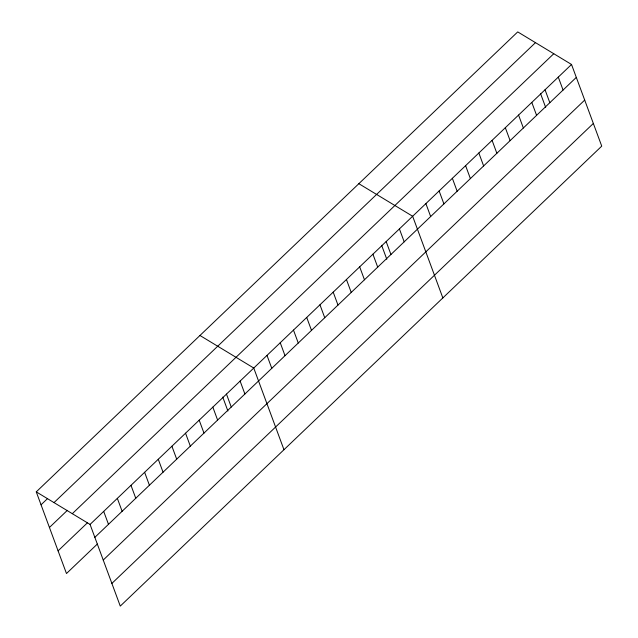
<?xml version="1.0" encoding="UTF-8"?>
<svg xmlns="http://www.w3.org/2000/svg" width="638" height="638" viewBox="0 0 638 638"><rect width="100%" height="100%" fill="white"/><g stroke="black" fill="none" stroke-linecap="round" stroke-linejoin="round"><path stroke-width="0.96" d="M36.262 491.866L517.729 31.9L571.528 64.47L601.738 146.134L120.271 606.1L90.062 524.428L36.262 491.866L66.472 573.53L97.343 544.039M41.047 504.794L47.507 498.621M54.015 502.608L535.481 42.65M49.437 527.474L67.381 510.328M72.301 513.686L553.776 53.72M58.082 550.849L87.518 522.729M90.062 524.428L571.528 64.47M94.839 537.356L576.313 77.397M103.236 560.044L584.703 100.078M111.881 583.419L593.348 123.453M358.843 183.688L412.642 216.25L442.852 297.922M199.957 335.476L253.757 368.038L283.966 449.71M558.29 77.118L563.067 90.046M545.043 89.767L549.828 102.694M540.522 93.507L545.681 107.463M531.805 102.415L536.59 115.342M518.566 115.063L523.351 127.991M505.328 127.712L510.113 140.639M492.089 140.36L496.866 153.287M478.843 153.008L483.628 165.936M465.604 165.657L470.389 178.592M452.366 178.305L457.151 191.24M439.127 190.953L443.904 203.889M425.881 203.602L430.666 216.537M399.404 228.906L404.189 241.834M386.165 241.555L390.942 254.482M381.636 245.295L386.795 259.251M372.919 254.203L377.704 267.131M359.68 266.851L364.465 279.779M346.442 279.5L351.227 292.427M333.203 292.148L337.981 305.076M319.957 304.797L324.742 317.724M306.719 317.445L311.504 330.372M293.48 330.093L298.265 343.029M280.241 342.742L285.019 355.677M266.995 355.39L271.78 368.325M240.119 381.077L244.896 394.005M226.474 394.109L231.259 407.036M222.75 397.083L227.91 411.039M212.837 407.14L217.614 420.067M199.192 420.171L203.977 433.098M185.546 433.202L190.331 446.137M171.909 446.233L176.694 459.169M158.264 459.264L163.049 472.2M144.627 472.303L149.412 485.231M130.981 485.335L135.766 498.262M117.344 498.366L122.121 511.293M103.699 511.397L108.484 524.324"/></g></svg>
